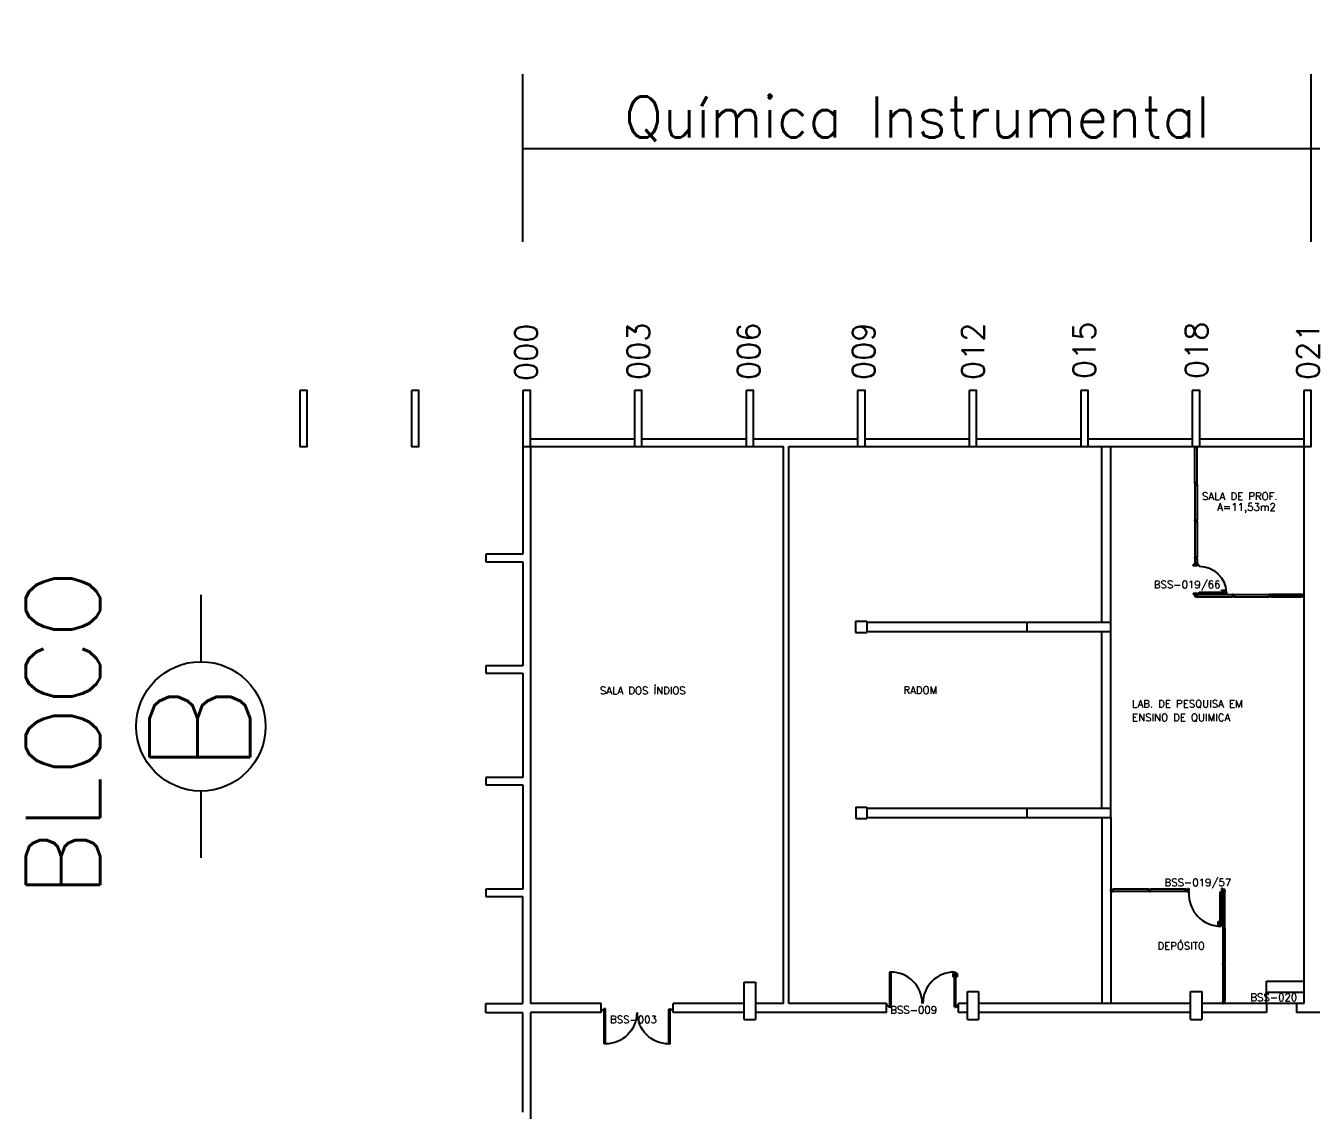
# Model space of a CAD drawing. Extents: x -248 to -11, y 347 to 447.
# Drawn here: x -247.64 to -213.07, y 414.13 to 443.34 of the extents above; entities that cross this region are included whole.
import ezdxf
from ezdxf.enums import TextEntityAlignment as Align

# ---------------------------------------------------------------- set-up
doc = ezdxf.new("R2010")
doc.units = 0
doc.header["$LTSCALE"] = 0.02
doc.header["$MEASUREMENT"] = 0
doc.header["$PDMODE"] = 99
doc.layers.get('0').update_dxf_attribs({"linetype": 'CONTINUOUS'})
doc.layers.get('DEFPOINTS').update_dxf_attribs({"linetype": 'CONTINUOUS'})
for name, color, linetype in [('ALV', 2, 'CONTINUOUS'), ('AREA', 2, 'CONTINUOUS'), ('DIV', 2, 'CONTINUOUS'), ('ESC', 1, 'CONTINUOUS'), ('ESTR', 3, 'CONTINUOUS'), ('NOPILAR1', 2, 'CONTINUOUS'), ('PEÇAS', 1, 'CONTINUOUS'), ('TEXTO', 2, 'CONTINUOUS'), ('TEXTO-CENTRO-CUSTO', 2, 'CONTINUOUS'), ('TEXTO-ENDEREÇO', 2, 'CONTINUOUS'), ('TXT-IDENTIFICAÇÃO', 4, 'CONTINUOUS')]:
    doc.layers.add(name, color=color, linetype=linetype)
doc.styles.add('1', font='romans.shx', dxfattribs={"height": 1.1})
doc.styles.add('LEGENDA', font='romans.shx', dxfattribs={"height": 0.2})
doc.styles.add('NOPILAR', font='simplex.shx', dxfattribs={"height": 0.6})
doc.styles.add('UNB-100', font='simplex.shx', dxfattribs={"height": 0.2})
doc.styles.add('UNB-100-1', font='simplex.shx', dxfattribs={"height": 0.2})
doc.dimstyles.new('1-600', dxfattribs={"dimtxt": 1.1, "dimasz": 2.5, "dimexe": 2, "dimexo": 4, "dimgap": 0.2, "dimtad": 1, "dimdec": 0, "dimzin": 4, "dimdsep": 46, "dimlunit": 6, "dimtxsty": '1', "dimblk1": 'NONE', "dimblk2": 'NONE', "dimsah": 1, "dimcen": 0, "dimclrd": 2, "dimclre": 2, "dimclrt": 2, "dimadec": 0, "dimazin": 0, "dimtfac": 1, "dimtdec": 0, "dimtmove": 2, "dimatfit": 3, "dimldrblk": 'NONE', "dimfxl": 1, "dimtolj": 1, "dimtzin": 0, "dimarcsym": 0})

# ---------------------------------------------------------------- blocks, each defined once
blk = doc.blocks.new('PILAR-SSS')
blk.add_lwpolyline([(0, 0), (0, -1.5), (0.2, -1.5), (0.2, 0)], close=True)
blk = doc.blocks.new('PDVDP-SSS')
for p, q in [((0.112, 0.84), (0.112, -0.1)), ((0.147, 0.84), (0.112, 0.84)), ((0.147, 0.84), (0.147, -0.1)), ((1.853, 0.84), (1.888, 0.84)), ((1.853, 0.84), (1.853, -0.1)), ((1.888, 0.84), (1.888, -0.1)), ((0.009, 0), (-0.009, 0)), ((0, -0.012), (0, 0.01)), ((0.147, -0.1), (0.112, -0.1))]:
    blk.add_line(p, q)
at = {"color": 1}
for centre, radius, start, end in [((0.148, -0.002), 0.843, 0, 90), ((1.853, -0.002), 0.843, 90, 180), ((0.131, 0), 0.101, 180, 270), ((1.87, 0), 0.101, 270, 0)]:
    blk.add_arc(centre, radius, start, end, dxfattribs=at)
blk = doc.blocks.new('PDV2E-SSS')
at = {"layer": 'DIV'}
for p, q in [((0.034, 0.925), (0.034, 0.835)), ((0.034, 0.925), (0.074, 0.925)), ((0.044, 0.835), (0.034, 0.835)), ((0.044, 0.915), (0.044, 0.835)), ((0.044, 0.915), (0.074, 0.915)), ((0.076, 0.05), (0.076, 0.965)), ((0.106, 0.965), (0.076, 0.965)), ((0.106, 0.05), (0.106, 0.965)), ((0.148, 0.925), (0.108, 0.925)), ((0.138, 0.915), (0.108, 0.915)), ((0.138, 0.915), (0.138, 0.835)), ((0.138, 0.835), (0.148, 0.835)), ((0.148, 0.925), (0.148, 0.835)), ((0.031, 0.05), (0.031, -0.05)), ((0.051, 0.05), (0.031, 0.05)), ((0.051, 0.02), (0.051, 0.05)), ((0.051, 0.02), (0.061, 0.02)), ((0.061, -0.05), (0.061, 0.02)), ((0.076, 0.05), (0.106, 0.05)), ((0.95, 0.02), (0.94, 0.02)), ((0.94, -0.05), (0.94, 0.02)), ((0.95, 0.02), (0.95, 0.05)), ((0.95, 0.05), (0.97, 0.05)), ((0.97, 0.05), (0.97, 0.035)), ((0.97, 0.035), (0.97, -0.035)), ((0.031, -0.05), (0.061, -0.05)), ((0.97, -0.05), (0.94, -0.05)), ((0.97, -0.035), (0.97, -0.05))]:
    blk.add_line(p, q, dxfattribs=at)
at = {"layer": 'DIV', "color": 1}
blk.add_arc((0.076, 0.1), 0.865, 356.6786, 90, dxfattribs=at)
blk = doc.blocks.new('DIVMT-SSS')
for p, q in [((-0.03, 0.008), (-0.03, 0.03)), ((-0.006, 0.03), (-0.03, 0.03)), ((-0.03, 0.008), (-0.02, 0.008)), ((-0.02, -0.008), (-0.02, 0.008)), ((-0.006, 0.02), (-0.006, 0.03)), ((0.006, 0.02), (-0.006, 0.02)), ((-0.005, 0), (0.005, 0)), ((0.005, 0), (-0.005, 0)), ((0, 0.005), (0, -0.005)), ((0, -0.005), (0, 0.005)), ((0.006, 0.03), (0.03, 0.03)), ((0.006, 0.02), (0.006, 0.03)), ((0.03, 0.008), (0.02, 0.008)), ((0.02, -0.008), (0.02, 0.008)), ((0.03, 0.008), (0.03, 0.03)), ((-0.03, -0.008), (-0.03, -0.03)), ((-0.03, -0.008), (-0.02, -0.008)), ((-0.03, -0.03), (-0.03, -0.97)), ((-0.03, -0.03), (-0.009, -0.03)), ((0.03, -0.03), (-0.03, -0.03)), ((-0.03, -0.03), (-0.006, -0.03)), ((-0.009, -0.03), (-0.027, -0.03)), ((-0.006, -0.02), (-0.006, -0.03)), ((-0.006, -0.02), (0.006, -0.02)), ((-0.006, -0.02), (-0.006, -0.03)), ((0.006, -0.02), (-0.006, -0.02)), ((0.005, -0.03), (-0.005, -0.03)), ((0.006, -0.02), (0.006, -0.03)), ((0.006, -0.02), (0.006, -0.03)), ((0.03, -0.03), (0.006, -0.03)), ((0.03, -0.008), (0.02, -0.008)), ((0.03, -0.008), (0.03, -0.03)), ((0.03, -0.03), (0.03, -0.97)), ((0.03, -0.97), (-0.03, -0.97)), ((-0.006, -0.98), (-0.006, -0.97)), ((-0.006, -0.98), (0.006, -0.98)), ((0.006, -1.001), (-0.006, -1.001)), ((0.005, -0.97), (-0.005, -0.97)), ((0, -0.994), (0, -1.007)), ((0, -1.02), (0, -1.021)), ((0.006, -0.98), (0.006, -0.97))]:
    blk.add_line(p, q)
blk = doc.blocks.new('MTT-SSS')
for p, q in [((-0.008, 0.03), (-0.03, 0.03)), ((-0.03, 0.03), (-0.03, 0.006)), ((-0.0185, 0.006), (-0.03, 0.006)), ((-0.0185, -0.006), (-0.0185, 0.006)), ((-0.008, 0.03), (-0.008, 0.02)), ((-0.008, 0.02), (0.008, 0.02)), ((-0.0051, 0), (0.0051, 0)), ((0, -0.0051), (0, 0.0051)), ((0.008, 0.03), (0.03, 0.03)), ((0.008, 0.03), (0.008, 0.02)), ((0.0205, -0.006), (0.0205, 0.006)), ((0.0205, 0.006), (0.03, 0.006)), ((0.03, 0.006), (0.03, 0.03)), ((-0.03, -0.03), (-0.03, -0.006)), ((-0.0185, -0.006), (-0.03, -0.006)), ((-0.008, -0.03), (-0.03, -0.03)), ((-0.008, -0.02), (0.008, -0.02)), ((-0.008, -0.03), (-0.008, -0.02)), ((0.008, -0.03), (0.008, -0.02)), ((0.008, -0.03), (0.03, -0.03)), ((0.0205, -0.006), (0.03, -0.006)), ((0.03, -0.006), (0.03, -0.03))]:
    blk.add_line(p, q)
blk = doc.blocks.new('PE80-SSS')
for p, q in [((0.075, 0), (-0.075, 0)), ((-0.075, -0.03), (-0.075, 0)), ((0.075, 0), (0.075, -0.02)), ((0.777, 0.01), (0.687, 0.01)), ((0.687, 0), (0.687, 0.01)), ((0.777, 0.01), (0.777, -0.03)), ((0.04, -0.03), (-0.075, -0.03)), ((0.075, -0.02), (0.04, -0.02)), ((0.04, -0.03), (0.04, -0.02)), ((0.085, -0.03), (0.817, -0.03)), ((0.085, -0.03), (0.085, -0.065)), ((0.085, -0.065), (0.817, -0.065)), ((0.767, 0), (0.687, 0)), ((0.767, -0.095), (0.687, -0.095)), ((0.687, -0.095), (0.687, -0.105)), ((0.777, -0.105), (0.687, -0.105)), ((0.767, 0), (0.767, -0.03)), ((0.767, -0.095), (0.767, -0.065)), ((0.777, -0.105), (0.777, -0.065)), ((0.817, -0.065), (0.817, -0.03)), ((0.04, -0.771), (-0.075, -0.771)), ((-0.075, -0.771), (-0.075, -0.801)), ((0.075, -0.801), (-0.075, -0.801)), ((0.075, -0.802), (-0.075, -0.802)), ((0.04, -0.771), (0.04, -0.781)), ((0.075, -0.781), (0.04, -0.781)), ((0.075, -0.801), (0.075, -0.781))]:
    blk.add_line(p, q)
blk.add_arc((0.085, -0.03), 0.731, 270, 357.3429)
blk = doc.blocks.new('DIVINI-SSS')
for p, q in [((-0.02, 0), (-0.02, -0.008)), ((-0.02, 0), (0.001, 0)), ((-0.005, 0), (0.005, 0)), ((0, 0.005), (0, -0.005)), ((0.001, 0), (0.02, 0)), ((-0.03, -0.008), (-0.02, -0.008)), ((-0.03, -0.008), (-0.03, -0.028)), ((-0.03, -0.028), (-0.008, -0.028)), ((-0.03, -0.03), (0.03, -0.03)), ((-0.03, -0.975), (-0.03, -0.03)), ((-0.009, -0.03), (-0.027, -0.03)), ((-0.008, -0.019), (0.008, -0.019)), ((-0.008, -0.019), (-0.008, -0.028)), ((-0.006, -0.021), (-0.006, -0.03)), ((0.006, -0.021), (-0.006, -0.021)), ((-0.006, -0.023), (-0.006, -0.027)), ((-0.004, -0.021), (0.004, -0.021)), ((0.006, -0.021), (0.006, -0.03)), ((0.006, -0.023), (0.006, -0.027)), ((0.008, -0.019), (0.008, -0.028)), ((0.03, -0.028), (0.008, -0.028)), ((0.009, -0.03), (0.027, -0.03)), ((0.02, 0), (0.02, -0.008)), ((0.03, -0.008), (0.02, -0.008)), ((0.03, -0.008), (0.03, -0.028)), ((0.03, -0.975), (0.03, -0.03)), ((-0.03, -0.975), (0.03, -0.975)), ((-0.009, -0.975), (-0.027, -0.975)), ((-0.006, -0.985), (-0.006, -0.975)), ((0.006, -0.985), (-0.006, -0.985)), ((0.006, -1.01), (-0.006, -1.01)), ((0, -0.985), (0, -0.988)), ((0, -1.003), (0, -1.018)), ((0.006, -0.985), (0.006, -0.975)), ((0.03, -0.975), (0.009, -0.975)), ((0.009, -0.975), (0.027, -0.975))]:
    blk.add_line(p, q)
blk = doc.blocks.new('*D46')
at = {"layer": 'DEFPOINTS', "color": 0, "transparency": 16777216}
for p in [(-213.069, 440.03), (-213.069, 433.53), (-207.069, 433.53)]:
    blk.add_point(p, dxfattribs=at)
at = {"layer": 'TEXTO-CENTRO-CUSTO', "color": 2, "lineweight": -2, "transparency": 16777216}
for p, q in [((-213.069, 437.53), (-213.069, 442.03)), ((-207.069, 440.03), (-213.069, 440.03))]:
    blk.add_line(p, q, dxfattribs=at)
at = {"layer": 'TEXTO-CENTRO-CUSTO', "color": 2, "transparency": 16777216, "insert": (-210.069, 441.696), "char_height": 1.1, "attachment_point": 5, "style": '1'}
blk.add_mtext('\\A1;LAB\\PBOT', dxfattribs=at)
blk = doc.blocks.new('_NONE')
at = {"color": 0, "linetype": 'ByBlock'}
blk.add_circle((0, 0), 0.25, dxfattribs=at)
blk = doc.blocks.new('*D45')
at = {"layer": 'DEFPOINTS', "color": 0, "transparency": 16777216}
for p in [(-234.269, 440.03), (-234.269, 433.53), (-213.069, 433.53)]:
    blk.add_point(p, dxfattribs=at)
at = {"layer": 'TEXTO-CENTRO-CUSTO', "color": 2, "lineweight": -2, "transparency": 16777216}
for p, q in [((-234.269, 437.53), (-234.269, 442.03)), ((-213.069, 440.03), (-234.269, 440.03))]:
    blk.add_line(p, q, dxfattribs=at)
at = {"layer": 'TEXTO-CENTRO-CUSTO', "color": 2, "transparency": 16777216, "insert": (-223.669, 440.832), "char_height": 1.1, "attachment_point": 5, "style": '1'}
blk.add_mtext('\\A1;Química Instrumental', dxfattribs=at)

msp = doc.modelspace()

# ---------------------------------------------------------------- linework, layer by layer
at = {"layer": 'ALV'}
for p, q in [((-234.069, 432.23), (-231.269, 432.23)), ((-231.069, 432.23), (-228.269, 432.23)), ((-228.069, 432.23), (-225.269, 432.23)), ((-225.069, 432.23), (-222.269, 432.23)), ((-222.069, 432.23), (-219.269, 432.23)), ((-219.069, 432.23), (-216.269, 432.23)), ((-216.069, 432.23), (-213.269, 432.23)), ((-234.269, 432.03), (-234.269, 429.129)), ((-234.069, 432.03), (-231.269, 432.03)), ((-234.069, 432.03), (-234.069, 428.949)), ((-231.069, 432.03), (-228.269, 432.03)), ((-228.069, 432.03), (-227.266, 432.03)), ((-227.266, 417.058), (-227.266, 432.03)), ((-227.116, 417.058), (-227.116, 432.03)), ((-227.116, 432.03), (-225.269, 432.03)), ((-225.069, 432.03), (-222.269, 432.03)), ((-222.069, 432.03), (-219.269, 432.03)), ((-219.069, 432.03), (-216.269, 432.03)), ((-218.706, 427.305), (-218.706, 432.03)), ((-218.456, 427.305), (-218.456, 432.03)), ((-216.069, 432.03), (-213.269, 432.03)), ((-213.269, 432.03), (-213.269, 417.058)), ((-235.269, 429.129), (-235.269, 428.929)), ((-234.269, 429.129), (-235.269, 429.129)), ((-234.069, 429.03), (-234.069, 425.949)), ((-235.269, 428.929), (-234.269, 428.929)), ((-234.269, 428.929), (-234.269, 426.129)), ((-218.706, 422.305), (-218.706, 427.055)), ((-218.456, 422.305), (-218.456, 427.055)), ((-234.269, 426.129), (-235.269, 426.129)), ((-235.269, 426.129), (-235.269, 425.929)), ((-235.269, 425.929), (-234.269, 425.929)), ((-234.269, 425.929), (-234.269, 423.129)), ((-234.069, 426.03), (-234.069, 422.949)), ((-234.269, 423.129), (-235.269, 423.129)), ((-235.269, 423.129), (-235.269, 422.929)), ((-235.269, 422.929), (-234.269, 422.929)), ((-234.269, 422.929), (-234.269, 420.129)), ((-234.069, 423.03), (-234.069, 419.949)), ((-218.706, 422.055), (-218.706, 417.058)), ((-218.456, 422.055), (-218.456, 417.058)), ((-234.269, 420.129), (-235.269, 420.129)), ((-235.269, 420.129), (-235.269, 419.929)), ((-234.069, 420.03), (-234.069, 417.058)), ((-235.269, 419.929), (-234.275, 419.929)), ((-234.275, 417.057), (-234.275, 419.929)), ((-235.266, 417.057), (-234.275, 417.057)), ((-235.266, 416.803), (-235.266, 417.057)), ((-232.168, 417.058), (-234.069, 417.058)), ((-232.168, 416.808), (-232.168, 417.058)), ((-228.316, 417.058), (-230.228, 417.058)), ((-230.228, 416.808), (-230.228, 417.058)), ((-227.266, 417.058), (-228.016, 417.058)), ((-224.494, 417.058), (-227.116, 417.058)), ((-224.494, 416.808), (-224.494, 417.058)), ((-222.554, 416.808), (-222.554, 417.058)), ((-222.316, 417.058), (-222.554, 417.058)), ((-216.316, 417.058), (-222.016, 417.058)), ((-214.27, 417.058), (-216.016, 417.058)), ((-213.469, 417.058), (-213.469, 416.808)), ((-213.269, 417.058), (-213.469, 417.058)), ((-234.275, 416.803), (-235.266, 416.803)), ((-234.275, 414.13), (-234.275, 416.803)), ((-234.069, 416.808), (-234.069, 413.949)), ((-232.168, 416.808), (-234.069, 416.808)), ((-228.316, 416.808), (-230.228, 416.808)), ((-224.494, 416.808), (-228.016, 416.808)), ((-222.316, 416.808), (-222.554, 416.808)), ((-216.316, 416.808), (-222.016, 416.808)), ((-214.27, 416.808), (-216.016, 416.808)), ((-210.316, 416.808), (-213.469, 416.808))]:
    msp.add_line(p, q, dxfattribs=at)
at = {"layer": 'AREA'}
for p, q in [((-225.017, 427.305), (-220.706, 427.305)), ((-225.017, 427.055), (-220.706, 427.055)), ((-225.017, 422.305), (-220.706, 422.305)), ((-225.017, 422.055), (-220.706, 422.055))]:
    msp.add_line(p, q, dxfattribs=at)
at = {"layer": 'DIV'}
for p, q in [((-216.175, 429.048), (-216.199, 429.048)), ((-216.199, 429.026), (-216.199, 429.048)), ((-216.199, 429.026), (-216.189, 429.026)), ((-216.189, 429.01), (-216.189, 429.026)), ((-216.175, 429.039), (-216.175, 429.048)), ((-216.163, 429.039), (-216.175, 429.039)), ((-216.164, 429.018), (-216.174, 429.018)), ((-216.174, 429.018), (-216.164, 429.018)), ((-216.169, 429.013), (-216.169, 429.023)), ((-216.169, 429.023), (-216.169, 429.013)), ((-216.163, 429.039), (-216.163, 429.048)), ((-216.163, 429.048), (-216.139, 429.048)), ((-216.149, 429.01), (-216.149, 429.026)), ((-216.139, 429.026), (-216.149, 429.026)), ((-216.139, 429.026), (-216.139, 429.048)), ((-216.199, 429.01), (-216.189, 429.01)), ((-216.199, 429.01), (-216.199, 428.988)), ((-216.199, 428.988), (-216.175, 428.988)), ((-216.139, 428.988), (-216.199, 428.988)), ((-216.199, 428.988), (-216.178, 428.988)), ((-216.199, 428.988), (-216.199, 428.91)), ((-216.178, 428.988), (-216.196, 428.988)), ((-216.163, 428.998), (-216.175, 428.998)), ((-216.175, 428.998), (-216.175, 428.988)), ((-216.175, 428.998), (-216.163, 428.998)), ((-216.175, 428.998), (-216.175, 428.988)), ((-216.164, 428.988), (-216.174, 428.988)), ((-216.163, 428.998), (-216.163, 428.988)), ((-216.163, 428.998), (-216.163, 428.988)), ((-216.139, 428.988), (-216.163, 428.988)), ((-216.139, 429.01), (-216.149, 429.01)), ((-216.139, 429.01), (-216.139, 428.988)), ((-216.139, 428.988), (-216.139, 428.91)), ((-214.177, 428.048), (-214.199, 428.048)), ((-214.199, 428.024), (-214.199, 428.048)), ((-214.19, 428.024), (-214.199, 428.024)), ((-214.19, 428.012), (-214.199, 428.012)), ((-214.199, 428.012), (-214.199, 427.988)), ((-214.177, 427.988), (-214.199, 427.988)), ((-214.19, 428.024), (-214.19, 428.012)), ((-214.189, 428.018), (-214.19, 428.018)), ((-214.177, 428.048), (-214.177, 428.038)), ((-214.161, 428.038), (-214.177, 428.038)), ((-214.163, 428.018), (-214.177, 428.018)), ((-214.161, 427.998), (-214.177, 427.998)), ((-214.177, 427.988), (-214.177, 427.998)), ((-214.164, 428.018), (-214.174, 428.018)), ((-214.174, 428.018), (-214.164, 428.018)), ((-214.17, 428.024), (-214.17, 428.011)), ((-214.169, 428.023), (-214.169, 428.012)), ((-214.169, 428.012), (-214.169, 428.023)), ((-214.161, 428.048), (-214.161, 428.038)), ((-214.161, 428.048), (-214.139, 428.048)), ((-214.161, 427.988), (-214.161, 427.998)), ((-214.161, 427.988), (-214.139, 427.988)), ((-214.149, 428.024), (-214.149, 428.012)), ((-214.149, 428.024), (-214.139, 428.024)), ((-214.149, 428.012), (-214.149, 428.024)), ((-214.149, 428.024), (-214.139, 428.024)), ((-214.149, 428.024), (-214.139, 428.024)), ((-214.149, 428.012), (-214.149, 428.024)), ((-214.149, 428.012), (-214.139, 428.012)), ((-214.149, 428.012), (-214.139, 428.012)), ((-214.149, 428.012), (-214.139, 428.012)), ((-214.139, 428.048), (-214.139, 428.024)), ((-214.139, 428.048), (-214.139, 427.988)), ((-214.139, 428.048), (-213.329, 428.048)), ((-213.329, 428.048), (-214.139, 428.048)), ((-214.139, 428.048), (-214.139, 427.988)), ((-214.139, 428.023), (-214.139, 428.013)), ((-214.139, 428.023), (-214.139, 428.013)), ((-214.139, 427.988), (-214.139, 428.012)), ((-214.139, 428.009), (-214.139, 427.991)), ((-214.139, 427.988), (-214.139, 428.009)), ((-214.139, 427.988), (-213.329, 427.988)), ((-213.329, 427.988), (-214.139, 427.988)), ((-213.329, 428.048), (-213.329, 427.988)), ((-213.329, 428.048), (-213.329, 428.024)), ((-213.307, 428.048), (-213.329, 428.048)), ((-213.329, 428.048), (-213.329, 427.988)), ((-213.32, 428.024), (-213.329, 428.024)), ((-213.32, 428.024), (-213.329, 428.024)), ((-213.32, 428.024), (-213.329, 428.024)), ((-213.329, 428.023), (-213.329, 428.013)), ((-213.329, 428.023), (-213.329, 428.013)), ((-213.32, 428.012), (-213.329, 428.012)), ((-213.32, 428.012), (-213.329, 428.012)), ((-213.329, 427.988), (-213.329, 428.012)), ((-213.32, 428.012), (-213.329, 428.012)), ((-213.329, 428.009), (-213.329, 427.991)), ((-213.329, 427.988), (-213.329, 428.009)), ((-213.307, 427.988), (-213.329, 427.988)), ((-213.32, 428.012), (-213.32, 428.024)), ((-213.32, 428.024), (-213.32, 428.012)), ((-213.32, 428.012), (-213.32, 428.024)), ((-213.307, 428.048), (-213.307, 428.038)), ((-213.307, 428.038), (-213.291, 428.038)), ((-213.307, 427.988), (-213.307, 427.998)), ((-213.307, 427.998), (-213.291, 427.998)), ((-213.306, 428.018), (-213.292, 428.018)), ((-213.304, 428.018), (-213.294, 428.018)), ((-213.294, 428.018), (-213.304, 428.018)), ((-213.299, 428.024), (-213.299, 428.011)), ((-213.299, 428.023), (-213.299, 428.012)), ((-213.299, 428.012), (-213.299, 428.023)), ((-213.291, 428.048), (-213.291, 428.038)), ((-213.291, 428.048), (-213.269, 428.048)), ((-213.291, 427.988), (-213.291, 427.998)), ((-213.291, 427.988), (-213.269, 427.988)), ((-213.28, 428.018), (-213.278, 428.018)), ((-213.279, 428.024), (-213.279, 428.012)), ((-213.279, 428.024), (-213.269, 428.024)), ((-213.279, 428.012), (-213.269, 428.012)), ((-213.269, 428.024), (-213.269, 428.048)), ((-213.269, 428.012), (-213.269, 427.988)), ((-218.456, 420.125), (-218.456, 420.101)), ((-218.434, 420.125), (-218.456, 420.125)), ((-218.456, 420.065), (-218.456, 420.125)), ((-218.456, 420.125), (-218.456, 420.104)), ((-218.456, 420.104), (-218.456, 420.122)), ((-218.447, 420.101), (-218.456, 420.101)), ((-218.447, 420.101), (-218.456, 420.101)), ((-218.456, 420.09), (-218.456, 420.1)), ((-218.447, 420.089), (-218.456, 420.089)), ((-218.456, 420.065), (-218.456, 420.089)), ((-218.447, 420.089), (-218.456, 420.089)), ((-218.434, 420.065), (-218.456, 420.065)), ((-218.447, 420.089), (-218.447, 420.101)), ((-218.447, 420.101), (-218.447, 420.089)), ((-218.434, 420.125), (-218.434, 420.115)), ((-218.434, 420.115), (-218.418, 420.115)), ((-218.434, 420.075), (-218.418, 420.075)), ((-218.434, 420.065), (-218.434, 420.075)), ((-218.432, 420.095), (-218.421, 420.095)), ((-218.421, 420.095), (-218.432, 420.095)), ((-218.426, 420.09), (-218.426, 420.1)), ((-218.426, 420.1), (-218.426, 420.09)), ((-218.418, 420.125), (-218.418, 420.115)), ((-218.418, 420.125), (-218.396, 420.125)), ((-218.418, 420.065), (-218.418, 420.075)), ((-218.418, 420.065), (-218.396, 420.065)), ((-218.406, 420.089), (-218.406, 420.101)), ((-218.406, 420.101), (-218.396, 420.101)), ((-218.406, 420.089), (-218.396, 420.089)), ((-218.396, 420.101), (-218.396, 420.125)), ((-218.396, 420.089), (-218.396, 420.065)), ((-217.456, 420.125), (-217.456, 420.101)), ((-217.434, 420.125), (-217.456, 420.125)), ((-217.456, 420.065), (-217.456, 420.125)), ((-217.456, 420.125), (-217.456, 420.104)), ((-217.456, 420.104), (-217.456, 420.122)), ((-217.447, 420.101), (-217.456, 420.101)), ((-217.447, 420.101), (-217.456, 420.101)), ((-217.456, 420.09), (-217.456, 420.1)), ((-217.447, 420.089), (-217.456, 420.089)), ((-217.456, 420.065), (-217.456, 420.089)), ((-217.447, 420.089), (-217.456, 420.089)), ((-217.434, 420.065), (-217.456, 420.065)), ((-217.447, 420.089), (-217.447, 420.101)), ((-217.447, 420.101), (-217.447, 420.089)), ((-217.434, 420.125), (-217.434, 420.115)), ((-217.434, 420.115), (-217.418, 420.115)), ((-217.434, 420.075), (-217.418, 420.075)), ((-217.434, 420.065), (-217.434, 420.075)), ((-217.432, 420.095), (-217.421, 420.095)), ((-217.421, 420.095), (-217.432, 420.095)), ((-217.426, 420.09), (-217.426, 420.1)), ((-217.426, 420.1), (-217.426, 420.09)), ((-217.418, 420.125), (-217.418, 420.115)), ((-217.418, 420.125), (-217.396, 420.125)), ((-217.418, 420.065), (-217.418, 420.075)), ((-217.418, 420.065), (-217.396, 420.065)), ((-217.406, 420.089), (-217.406, 420.101)), ((-217.406, 420.101), (-217.396, 420.101)), ((-217.406, 420.089), (-217.396, 420.089)), ((-217.396, 420.101), (-217.396, 420.125)), ((-217.396, 420.089), (-217.396, 420.065)), ((-215.451, 419.12), (-215.451, 420.065)), ((-215.451, 420.065), (-215.391, 420.065)), ((-215.391, 419.12), (-215.391, 420.065)), ((-215.451, 419.12), (-215.391, 419.12)), ((-215.43, 419.12), (-215.448, 419.12)), ((-215.427, 419.11), (-215.427, 419.12)), ((-215.415, 419.11), (-215.427, 419.11)), ((-215.415, 419.085), (-215.427, 419.085)), ((-215.421, 419.11), (-215.421, 419.107)), ((-215.421, 419.092), (-215.421, 419.077)), ((-215.415, 419.11), (-215.415, 419.12)), ((-215.412, 419.12), (-215.394, 419.12)), ((-215.391, 419.12), (-215.412, 419.12)), ((-215.451, 417.096), (-215.451, 417.118)), ((-215.427, 417.118), (-215.451, 417.118)), ((-215.451, 417.096), (-215.441, 417.096)), ((-215.451, 417.08), (-215.451, 417.058)), ((-215.451, 417.08), (-215.441, 417.08)), ((-215.451, 417.058), (-215.43, 417.058)), ((-215.451, 417.058), (-215.427, 417.058)), ((-215.43, 417.058), (-215.448, 417.058)), ((-215.441, 417.08), (-215.441, 417.096)), ((-215.427, 417.109), (-215.427, 417.118)), ((-215.415, 417.109), (-215.427, 417.109)), ((-215.427, 417.068), (-215.427, 417.058)), ((-215.427, 417.068), (-215.427, 417.058)), ((-215.415, 417.068), (-215.427, 417.068)), ((-215.427, 417.068), (-215.415, 417.068)), ((-215.416, 417.088), (-215.426, 417.088)), ((-215.426, 417.088), (-215.416, 417.088)), ((-215.416, 417.058), (-215.426, 417.058)), ((-215.421, 417.083), (-215.421, 417.094)), ((-215.421, 417.094), (-215.421, 417.083)), ((-215.415, 417.109), (-215.415, 417.118)), ((-215.415, 417.118), (-215.391, 417.118)), ((-215.415, 417.068), (-215.415, 417.058)), ((-215.415, 417.068), (-215.415, 417.058)), ((-215.391, 417.058), (-215.415, 417.058)), ((-215.401, 417.08), (-215.401, 417.096)), ((-215.391, 417.096), (-215.401, 417.096)), ((-215.391, 417.08), (-215.401, 417.08)), ((-215.391, 417.096), (-215.391, 417.118)), ((-215.391, 417.08), (-215.391, 417.058)), ((-214.27, 417.058), (-214.27, 416.808))]:
    msp.add_line(p, q, dxfattribs=at)
at = {"layer": 'DIV', "color": 1}
for p, q in [((-222.711, 417.858), (-222.711, 417.768)), ((-222.711, 417.858), (-222.671, 417.858)), ((-222.701, 417.768), (-222.711, 417.768)), ((-222.701, 417.848), (-222.701, 417.768)), ((-222.701, 417.848), (-222.671, 417.848)), ((-222.596, 417.858), (-222.636, 417.858)), ((-222.606, 417.848), (-222.636, 417.848)), ((-222.606, 417.848), (-222.606, 417.768)), ((-222.606, 417.768), (-222.596, 417.768)), ((-222.596, 417.858), (-222.596, 417.768))]:
    msp.add_line(p, q, dxfattribs=at)
at = {"layer": 'ESC'}
for p, q in [((-214.27, 417.058), (-214.27, 417.658)), ((-214.27, 417.658), (-213.269, 417.658)), ((-214.27, 417.358), (-213.269, 417.358)), ((-213.469, 417.058), (-214.24, 417.058))]:
    msp.add_line(p, q, dxfattribs=at)
at = {"layer": 'ESTR'}
for p, q in [((-225.322, 427.33), (-225.322, 427.03)), ((-225.322, 427.33), (-225.022, 427.33)), ((-225.022, 427.33), (-225.022, 427.03)), ((-220.706, 427.305), (-218.456, 427.305)), ((-220.706, 427.055), (-220.706, 427.305)), ((-218.456, 427.055), (-218.456, 427.305)), ((-225.322, 427.03), (-225.022, 427.03)), ((-220.706, 427.055), (-218.456, 427.055)), ((-225.317, 422.33), (-225.017, 422.33)), ((-225.317, 422.33), (-225.317, 422.03)), ((-225.017, 422.33), (-225.017, 422.03)), ((-220.706, 422.305), (-218.456, 422.305)), ((-220.706, 422.055), (-220.706, 422.305)), ((-218.456, 422.055), (-218.456, 422.305)), ((-225.317, 422.03), (-225.017, 422.03)), ((-220.706, 422.055), (-218.456, 422.055)), ((-228.316, 416.627), (-228.316, 417.627)), ((-228.316, 417.627), (-228.016, 417.627)), ((-228.016, 417.627), (-228.016, 416.627)), ((-222.316, 417.377), (-222.016, 417.377)), ((-222.316, 416.627), (-222.316, 417.377)), ((-222.016, 417.377), (-222.016, 416.627)), ((-216.316, 417.377), (-216.016, 417.377)), ((-216.316, 416.627), (-216.316, 417.377)), ((-216.016, 417.377), (-216.016, 416.627)), ((-228.316, 416.627), (-228.017, 416.627)), ((-222.316, 416.627), (-222.017, 416.627)), ((-216.316, 416.627), (-216.017, 416.627))]:
    msp.add_line(p, q, dxfattribs=at)
at = {"layer": 'PEÇAS'}
for points in [[(-215.595, 430.715), (-215.594, 430.716)], [(-215.595, 430.715), (-215.595, 430.715)], [(-215.595, 430.715), (-215.595, 430.715)], [(-215.595, 430.714), (-215.595, 430.715)], [(-215.595, 430.715), (-215.595, 430.715)], [(-215.595, 430.715), (-215.595, 430.715)], [(-215.595, 430.714), (-215.595, 430.714)], [(-215.594, 430.716), (-215.594, 430.717)], [(-215.594, 430.716), (-215.594, 430.717)], [(-215.594, 430.717), (-215.594, 430.717)], [(-215.594, 430.716), (-215.594, 430.716)], [(-215.594, 430.716), (-215.594, 430.716)], [(-215.594, 430.716), (-215.594, 430.716)], [(-215.594, 430.716), (-215.594, 430.716)], [(-215.594, 430.716), (-215.594, 430.716)]]:
    msp.add_lwpolyline(points, dxfattribs=at)
at = {"layer": 'TXT-IDENTIFICAÇÃO', "color": 2}
for p, q in [((-242.928, 428.039), (-242.928, 426.242)), ((-242.928, 422.764), (-242.928, 420.968))]:
    msp.add_line(p, q, dxfattribs=at)
msp.add_circle((-242.928, 424.503), 1.739, dxfattribs=at)

# ---------------------------------------------------------------- block references
at = {"layer": 'DIV'}
for name, p, rotation in [('DIVINI-SSS', (-216.169, 432.03), 359.9999999764968), ('DIVMT-SSS', (-216.169, 431.02), 359.9999999764968), ('DIVMT-SSS', (-216.169, 430.019), 359.9999999764968), ('DIVMT-SSS', (-216.169, 428.018), 89.99999997649687), ('DIVMT-SSS', (-215.169, 428.018), 89.99999997649687), ('DIVMT-SSS', (-217.426, 420.095), 269.9999999529937), ('DIVMT-SSS', (-216.426, 420.095), 269.9999999529937), ('PDV2E-SSS', (-215.422, 420.095), 180), ('DIVMT-SSS', (-215.421, 419.09), 359.9999999764968), ('DIVMT-SSS', (-215.421, 418.089), 359.9999999764968), ('PDVDP-SSS', (-224.524, 417.058), 359.9999999764968)]:
    msp.add_blockref(name, p, dxfattribs=dict(at, rotation=rotation))
at = {"layer": 'DIV', "xscale": -1}
for name, p, rotation in [('PE80-SSS', (-216.169, 428.048), 180.0000000470063), ('PDVDP-SSS', (-232.198, 416.808), 180.0000000235017)]:
    msp.add_blockref(name, p, dxfattribs=dict(at, rotation=rotation))
at = {"layer": 'DIV'}
for p in [(-216.169, 428.88), (-215.421, 420.095)]:
    msp.add_blockref('MTT-SSS', p, dxfattribs=at)
at = {"layer": 'ESTR'}
for p in [(-240.269, 433.53), (-237.269, 433.53), (-234.269, 433.53), (-234.269, 433.53), (-231.269, 433.53), (-228.269, 433.53), (-225.269, 433.53), (-222.269, 433.53), (-219.269, 433.53), (-216.269, 433.53), (-213.269, 433.53)]:
    msp.add_blockref('PILAR-SSS', p, dxfattribs=at)

# ---------------------------------------------------------------- texts
at = {"layer": 'AREA', "style": 'UNB-100'}
msp.add_text('A=11,53m2', height=0.2, dxfattribs=at).set_placement((-215.599, 430.299))
at = {"layer": 'NOPILAR1', "style": 'NOPILAR'}
for s, p in [('000', (-233.882, 433.787)), ('003', (-230.863, 433.814)), ('006', (-227.897, 433.814)), ('009', (-224.805, 433.814)), ('012', (-221.866, 433.814)), ('015', (-218.874, 433.84)), ('018', (-215.855, 433.84)), ('021', (-212.858, 433.814))]:
    msp.add_text(s, height=0.6, rotation=90, dxfattribs=at).set_placement(p)
at = {"layer": 'TEXTO', "style": 'UNB-100'}
for s, p in [('SALA DE PROF.', (-216.007, 430.588)), ('SALA DOS ÍNDIOS', (-232.197, 425.365)), ('RADOM', (-224.036, 425.377)), ('LAB. DE PESQUISA EM', (-217.889, 425.011)), ('ENSINO DE QUIMICA', (-217.889, 424.644)), ('DEPÓSITO', (-217.207, 418.501))]:
    msp.add_text(s, height=0.2, dxfattribs=at).set_placement(p)
at = {"layer": 'TEXTO-ENDEREÇO', "style": 'UNB-100-1'}
for s, p in [('BSS-019/66', (-216.407, 428.216)), ('BSS-019/57', (-216.12, 420.209)), ('BSS-020', (-214.078, 417.119)), ('BSS-009', (-223.761, 416.781)), ('BSS-003', (-231.296, 416.524))]:
    msp.add_text(s, height=0.2, dxfattribs=at).set_placement(p, align=Align.CENTER)
at = {"layer": 'TXT-IDENTIFICAÇÃO', "color": 4, "style": 'LEGENDA'}
for s, height, p in [('BLOCO ', 2, (-245.639, 419.903)), ('B', 2.7, (-241.607, 423.213))]:
    msp.add_text(s, height=height, rotation=90, dxfattribs=at).set_placement(p)

# ---------------------------------------------------------------- dimensions: what is measured, and where the dimension line sits
at = {"layer": 'TEXTO-CENTRO-CUSTO'}
for base, p1, p2, text, picture, middle in [((-213.069, 440.03), (-207.069, 433.53), (-213.069, 433.53), 'LAB\\PBOT', '*D46', (-210.069, 441.696)), ((-234.269, 440.03), (-213.069, 433.53), (-234.269, 433.53), 'Química Instrumental', '*D45', (-223.669, 440.832))]:
    dim = msp.add_linear_dim(base=base, p1=p1, p2=p2, text=text, dimstyle='1-600', override={"dimse1": 1}, dxfattribs=at)
    dim.commit()
    dim.dimension.update_dxf_attribs({"geometry": picture, "text_midpoint": middle})

doc.saveas('drawing.dxf')
